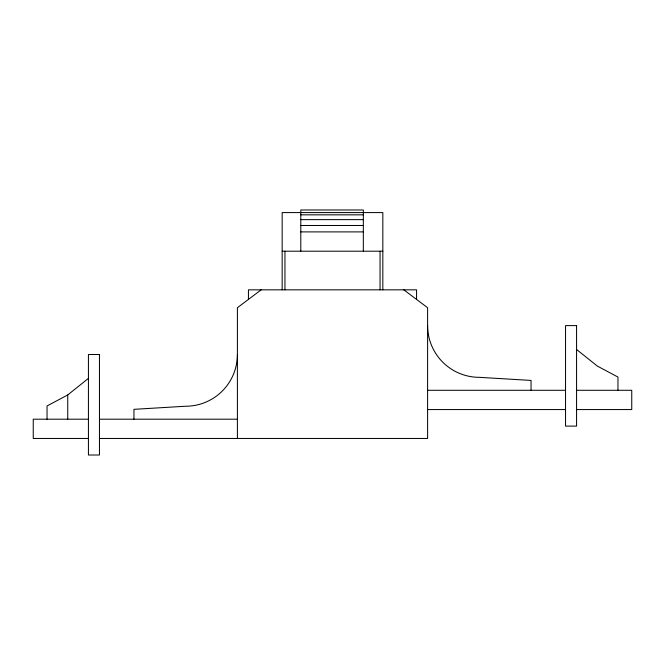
<?xml version="1.0" encoding="UTF-8"?>
<svg xmlns="http://www.w3.org/2000/svg" width="665" height="665" viewBox="0 0 665 665"><rect width="100%" height="100%" fill="white"/><g stroke="black" fill="none" stroke-linecap="round" stroke-linejoin="round"><path stroke-width="1" d="M47.04 419.191L47.04 405.966L67.739 394.935L88.428 378.385M261.17 289.832L237.397 307.72L237.397 438.459M300.796 214.837L363.331 214.837M300.796 219.633L363.331 219.633M300.796 225.485L363.331 225.485M300.796 231.894L363.331 231.894M282.168 251.204L382.832 251.204M427.603 390.288L565.541 390.288M576.572 390.288L631.75 390.288L631.75 409.557L576.572 409.557M427.603 409.557L565.541 409.557M88.428 419.191L33.25 419.191L33.25 438.459L88.428 438.459M99.459 419.191L237.397 419.191M99.459 438.459L427.603 438.459L427.603 307.72L403.83 289.832M576.572 349.482L597.261 366.033L617.96 377.063L617.96 390.288M531.052 390.288L531.052 380.43L479.332 377.329A51.729 51.729 0 0 1 427.603 325.609M416.564 299.159L416.564 289.832L248.436 289.832L248.436 299.159M382.832 289.832L382.832 212.584L282.168 212.584L282.168 289.832M380.048 251.204L380.048 289.832M363.331 251.204L363.331 209.99L300.796 209.99L300.796 251.204M284.953 251.204L284.953 289.832M133.948 419.191L133.948 409.332L185.668 406.232A51.729 51.729 0 0 0 237.397 354.512M67.739 394.935L67.739 419.191M576.572 325.609L565.541 325.609L565.541 426.107L576.572 426.107L576.572 325.609M99.459 354.512L88.428 354.512L88.428 455.01L99.459 455.01L99.459 354.512"/></g></svg>
